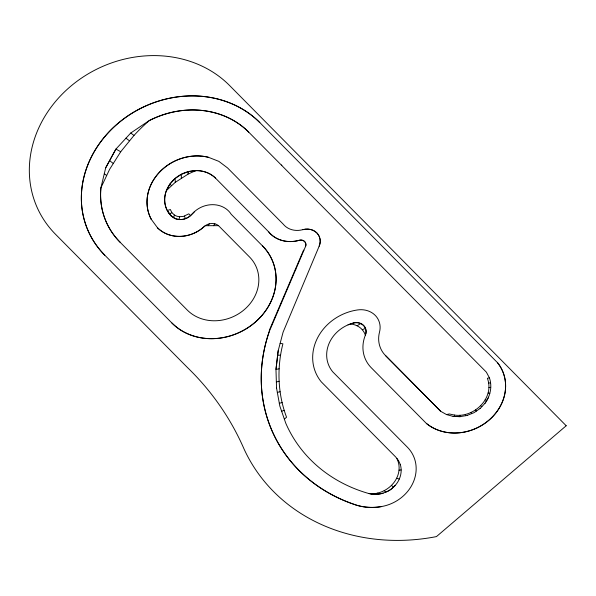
<?xml version="1.0" encoding="UTF-8"?>
<svg xmlns="http://www.w3.org/2000/svg" width="596" height="596" viewBox="0 0 596 596"><rect width="100%" height="100%" fill="white"/><g stroke="black" fill="none" stroke-linecap="round" stroke-linejoin="round"><path stroke-width="0.89" d="M280.113 343.37L282.906 343.803C276.782 367.918 277.714 393.919 286.564 417.252L284.337 419.085M181.296 178.055L181.407 174.3L188.589 171.596L196.106 170.635A29.42 25.852 -25.2 0 1 215.618 178.249L268.513 231.68A30.389 26.701 -25.2 0 0 299.237 240.344A5.677 4.992 -25.2 0 1 304.63 241.581A5.677 4.992 -25.2 0 1 305.51 246.677L305.472 246.61A5.677 4.992 -25.2 0 0 304.601 241.507A5.677 4.992 -25.2 0 0 299.199 240.27A30.389 26.701 -25.2 0 1 268.483 231.606L268.513 231.68M276.537 387.974L275.97 369.364L278.176 350.657M279.122 368.805L275.993 369.408L278.198 350.701L283.1 332.143L319.165 246.17A14.84 13.045 -25.2 0 0 316.849 232.909A14.84 13.045 -25.2 0 0 302.82 229.654A19.601 17.232 -25.2 0 1 283.197 224.118L227.59 167.96L218.851 161.36L208.324 157.247A46.54 40.901 -25.2 0 0 159.087 172.602A46.54 40.901 -25.2 0 0 151.183 219.172L151.205 219.216A46.54 40.901 -25.2 0 1 159.11 172.646A46.54 40.901 -25.2 0 1 208.347 157.292M485.047 403.283C490.366 396.042 492.415 386.424 489.413 377.827L487.386 378.304C494.874 398.009 473.969 418.019 454.472 415.077L454.241 416.403M396.794 458.398L396.772 458.354A26.149 22.983 -25.2 0 1 399.022 470.17C397.554 483.699 384.398 493.965 371.152 493.875M178.994 219.477L179.657 216.713L183.508 216.4L188.79 213.837L190.541 215.61L194.646 211.468A24.458 21.501 -25.2 0 1 231.218 214.284L262.486 245.895A60.077 52.798 -25.2 0 1 254.902 322.533A60.077 52.798 -25.2 0 1 172.058 323.151L104.672 255.058A103.041 90.555 -25.2 0 1 117.688 123.618A103.041 90.555 -25.2 0 1 259.781 122.545L497.518 362.703A47.456 41.705 -25.2 0 1 488.876 420.262A47.456 41.705 -25.2 0 1 426.401 423.458L371.263 367.732A36.87 32.4 -25.2 0 1 365.355 335.19A11.011 9.678 -25.2 0 0 363.575 325.438A11.011 9.678 -25.2 0 0 353.279 322.987L353.316 323.054A33.413 29.368 -25.2 0 0 332.866 371.964L407.351 447.164A38.829 34.121 -25.2 0 1 413.266 482.276A38.829 34.121 -25.2 0 1 381.604 506.54A52.508 46.145 -25.2 0 1 355.365 504.79A165.584 145.521 -25.2 0 1 269.496 330.877A165.584 145.521 -25.2 0 0 355.35 504.767L355.387 504.834A52.508 46.145 -25.2 0 0 381.626 506.585L381.596 506.511M190.541 215.61A13.738 12.069 -25.2 0 1 179.634 219.552L175.909 218.851L171.305 216.013A29.42 25.852 -25.2 0 1 166.448 190.511L175.172 182.406L187.822 174.285L188.589 171.596M173.466 217.674L174.427 215.029L171.849 212.63L170.352 209.516L167.29 210.552L171.335 216.08A13.738 12.069 -25.2 0 0 191.919 214.232L194.668 211.513M305.472 246.61L269.511 330.922L269.273 330.4L303.587 250.074L303.804 250.529M120.72 151.749L109.642 169.279L100.933 187.74A85.526 75.156 -25.2 0 0 119.938 242.058L119.96 242.103A85.526 75.156 -25.2 0 1 100.933 187.74L105.73 167.707L115.9 149.045L120.72 151.749L133.988 135.448A170.031 149.425 -25.2 0 1 149.246 120.623A85.526 75.156 -25.2 0 1 248.688 132.126L248.666 132.074A85.526 75.156 -25.2 0 0 149.224 120.578L130.755 133.012L115.922 149.089L105.753 167.752M166.448 190.511L169.949 184.089L175.053 178.562L181.407 174.3M208.227 225.705L209.263 223.805M488.571 397.212L485.025 403.239L480.13 408.506M276.514 387.922L279.822 406.04L285.797 423.287A152.896 134.368 -25.2 0 0 368.663 493.488C374.303 494.844 380.36 494.501 385.687 492.147A17.455 15.34 -25.2 0 0 393.367 487.208C399.692 481.702 402.859 472.486 400.266 464.366M213.39 225.713L214.94 223.813M384.234 490.672L385.664 492.102A17.455 15.34 -25.2 0 0 393.345 487.163L395.29 485.345M218.523 225.668L205.307 225.705L204.167 226.629A33.078 29.07 -25.2 0 1 157.56 227.858L157.538 227.806A33.078 29.07 -25.2 0 0 204.145 226.577L205.285 225.66A10.601 9.312 -25.2 0 1 218.523 225.668L249.515 256.973A41.333 36.319 -25.2 0 1 244.278 309.652A41.333 36.319 -25.2 0 1 187.286 310.076L119.938 242.058M480.108 408.461L474.118 412.626L467.331 415.36M169.823 213.994L171.849 212.63M357.138 325.811L360.699 323.531M362.279 329.73L365.482 328.366M281.64 411.285L284.217 410.324M348.019 324.835L353.316 323.054A11.011 9.678 -25.2 0 1 363.605 325.505A11.011 9.678 -25.2 0 1 365.378 335.235A19.772 17.373 -25.2 0 0 350.619 323.993L350.619 323.993M279.107 381.276L276.343 381.969M280.12 391.743L277.326 392.369M282.146 402.613L279.3 403.246M383.183 493.183C378.453 494.576 373.446 494.71 368.663 493.488M440.66 411.277L385.53 355.574L440.66 411.277L446.486 414.563L449.295 413.967L454.472 415.077M446.486 414.563L453.131 416.403L460.201 416.641L467.353 415.405M488.69 383.049L490.523 382.751M488.921 387.616L490.694 387.333M399.022 470.17L401.13 469.953M280.574 355.238L277.647 355.164M453.131 416.403L460.224 416.686L459.888 415.226M488.139 393.055L489.763 393.285M396.683 478.245L399.26 479.028M485.174 399.804L486.671 400.445M130.755 133.012L133.988 135.448M129.332 140.731L125.957 138.145M113.076 163.319L109.575 160.644M104.315 173.719L106.468 175.343M480.622 405.742L481.844 406.688M248.666 132.074L486.373 372.157L489.435 377.871M169.949 184.089L171.432 185.587M385.552 355.618A30.508 26.813 -25.2 0 1 379.51 332.114A21.776 19.139 -25.2 0 0 357.555 309.942A48.663 42.763 -25.2 0 0 317.445 338.111A48.663 42.763 -25.2 0 0 321.251 381.82L395.774 457.087L398.471 460.522L400.288 464.411M391.542 485.368L393.345 487.163M475.533 409.981L476.36 411.084M151.183 219.172L157.56 227.858M377.834 492.989L378.423 494.158M497.518 362.703L497.481 362.629A47.456 41.705 -25.2 0 1 488.854 420.217A47.456 41.705 -25.2 0 1 426.378 423.413L426.363 423.383M471.637 413.587L471.145 412.343M465.618 415.665L465.342 414.399M281.513 164.95L281.811 165.569M319.165 246.17L319.188 246.215A14.84 13.045 -25.2 0 0 316.863 232.962A14.84 13.045 -25.2 0 0 302.842 229.698L302.82 229.654M259.781 122.545L259.811 122.62A103.041 90.555 -25.2 0 0 117.717 123.692A103.041 90.555 -25.2 0 0 104.71 255.133L104.672 255.058M295.541 268.908L295.787 269.429M262.486 245.895L262.456 245.82A60.077 52.798 -25.2 0 1 254.865 322.458A60.077 52.798 -25.2 0 1 172.02 323.084L172.058 323.151M184.447 216.102L185.445 218.657M215.596 178.204A29.42 25.852 -25.2 0 0 175.03 178.509L175.321 182.294M187.822 174.285A68.16 59.898 -25.2 0 1 196.106 170.635M171.313 216.035A29.42 25.852 -25.2 0 1 175.03 178.509M179.657 216.713A11.905 10.46 -25.2 0 1 174.427 215.029M566.2 425.753L436.458 536.594A189.014 166.105 -25.2 0 1 243.995 448.892A325.207 285.797 -25.2 0 0 187.33 367.412L55.525 234.288A115.661 101.648 -25.2 0 1 70.134 86.755A115.661 101.648 -25.2 0 1 229.624 85.556L566.2 425.753"/></g></svg>
